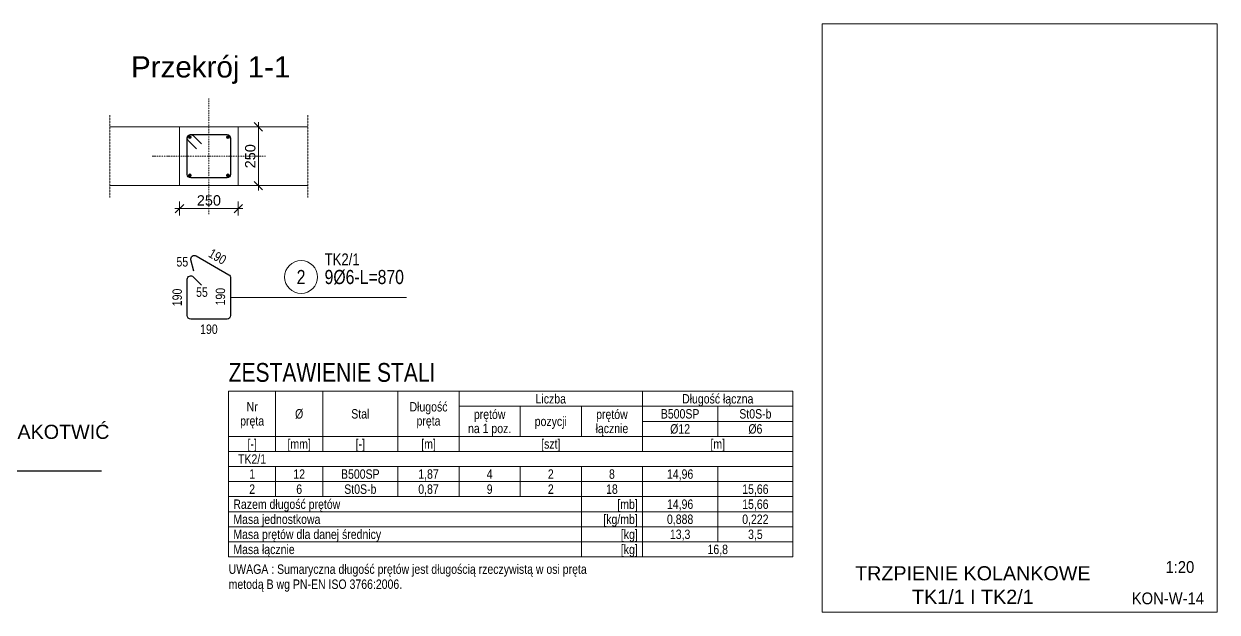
# Model space of a CAD drawing. Header units: millimetres. Extents: x 647 to 146539, y -131215 to 59.
# Drawn here: x 95392 to 100467, y -40969 to -38469 of the extents above; entities that cross this region are included whole.
import ezdxf
from ezdxf import colors
from ezdxf.entities.mleader import LeaderData, LeaderLine
from ezdxf.enums import TextEntityAlignment as Align
from ezdxf.math import Vec2, Vec3

# ---------------------------------------------------------------- set-up
doc = ezdxf.new("R2010")
doc.units = ezdxf.units.MM
for name, pattern in [('DASHDOT', [1, 0.5, -0.25, 0, -0.25]), ('DASHED', [0.75, 0.5, -0.25]), ('KRESKI_I_KROPKI', [33.513888, 17.638888, -8.819444, 0, -7.055556])]:
    doc.linetypes.add(name, pattern=pattern)
doc.layers.get('Defpoints').update_dxf_attribs({"color": 2, "lineweight": 50})
for name, color, linetype, lineweight in [('e-cad_cienkie', 4, 'Continuous', 9), ('e-cad_opisy', 2, 'Continuous', 18), ('e-cad_prety_przekroj', 4, 'Continuous', 9), ('e-cad_strzemiona', 6, 'Continuous', 25), ('G-Bloki', 221, 'Continuous', 5), ('G-Kreskowanie', 9, 'Continuous', 5), ('G-Obrys', 3, 'Continuous', 20), ('G-Opisy', 2, 'Continuous', 18), ('G-Osie', 6, 'DASHDOT', 9), ('G-Podkład', 9, 'Continuous', 13), ('G-Przerywana', 8, 'DASHED', 15), ('G-Wymiary', 4, 'Continuous', 9)]:
    doc.layers.add(name, color=color, linetype=linetype, lineweight=lineweight)
doc.layers.add('e-cad_rzutnie', color=61, linetype='Continuous', lineweight=5, plot=False)
doc.styles.add('Arial-GG', font='arial.ttf')
doc.styles.add('e-cad_1', font='arial.ttf')
doc.dimstyles.new('W-1 do 20-GG', dxfattribs={"dimscale": 20, "dimtxt": 2.2, "dimasz": 1.8, "dimexe": 1.5, "dimexo": 0, "dimgap": 0.6, "dimtad": 1, "dimdec": 0, "dimrnd": 5, "dimtxsty": 'Arial-GG', "dimblk": 'OBLIQUE', "dimcen": 0, "dimdle": 1, "dimclrd": 4, "dimclre": 4, "dimclrt": 7, "dimadec": 0, "dimazin": 0, "dimtfac": 1, "dimtdec": 0, "dimtix": 1, "dimtmove": 0, "dimatfit": 2, "dimfxl": 1.5, "dimfxlon": 1, "dimlwd": 5, "dimlwe": 5, "dimarcsym": 0})

# ---------------------------------------------------------------- blocks, each defined once
blk = doc.blocks.new('_Oblique')
at = {"color": 0, "linetype": 'ByBlock', "lineweight": -2}
blk.add_line((-0.5, -0.5), (0.5, 0.5), dxfattribs=at)
blk = doc.blocks.new('*D811')
at = {"layer": 'Defpoints', "color": 0, "transparency": 16777216}
for p in [(96304.2, -38906.4), (96304.2, -39156.4), (96389.8, -39156.4)]:
    blk.add_point(p, dxfattribs=at)
at = {"layer": 'G-Wymiary', "color": 4, "lineweight": 5, "transparency": 16777216}
for p, q in [((96359.8, -38906.4), (96419.8, -38906.4)), ((96389.8, -38886.4), (96389.8, -39176.4)), ((96359.8, -39156.4), (96419.8, -39156.4))]:
    blk.add_line(p, q, dxfattribs=at)
at = {"layer": 'G-Wymiary', "color": 4, "lineweight": 5, "transparency": 16777216, "xscale": 36, "yscale": 36, "zscale": 36}
for p, rotation in [((96389.8, -38906.4), 90), ((96389.8, -39156.4), 270)]:
    blk.add_blockref('_Oblique', p, dxfattribs=dict(at, rotation=rotation))
at = {"layer": 'G-Wymiary', "color": 7, "transparency": 16777216, "insert": (96355.3, -39031.4), "char_height": 44, "attachment_point": 5, "rotation": 90, "style": 'Arial-GG'}
blk.add_mtext('250', dxfattribs=at)
blk = doc.blocks.new('*D812')
at = {"layer": 'Defpoints', "color": 0, "transparency": 16777216}
for p in [(96054.2, -38906.4), (96304.2, -38906.4), (96304.2, -39253.8)]:
    blk.add_point(p, dxfattribs=at)
at = {"layer": 'G-Wymiary', "color": 4, "lineweight": 5, "transparency": 16777216}
for p, q in [((96054.2, -39223.8), (96054.2, -39283.8)), ((96304.2, -39223.8), (96304.2, -39283.8)), ((96034.2, -39253.8), (96324.2, -39253.8))]:
    blk.add_line(p, q, dxfattribs=at)
at = {"layer": 'G-Wymiary', "color": 4, "lineweight": 5, "transparency": 16777216, "xscale": 36, "yscale": 36, "zscale": 36, "rotation": 180}
blk.add_blockref('_Oblique', (96054.2, -39253.8), dxfattribs=at)
at = {"layer": 'G-Wymiary', "color": 4, "lineweight": 5, "transparency": 16777216, "xscale": 36, "yscale": 36, "zscale": 36}
blk.add_blockref('_Oblique', (96304.2, -39253.8), dxfattribs=at)
at = {"layer": 'G-Wymiary', "color": 7, "transparency": 16777216, "insert": (96179.2, -39219.3), "char_height": 44, "attachment_point": 5, "style": 'Arial-GG'}
blk.add_mtext('250', dxfattribs=at)
blk = doc.blocks.new('e-cad_ZelbetOpis_7')
blk.add_circle((5, 4.5), 3.5)
at = {"layer": 'e-cad_opisy', "style": 'e-cad_1', "width": 0.8}
blk.add_attdef('NR', text='', height=3, dxfattribs=at).set_placement((5, 3), align=Align.CENTER)
for tag, p in [('OPIS_1', (10, 3)), ('UWAGI', (10, -6))]:
    blk.add_attdef(tag, p, '', height=3, dxfattribs=at)
at = {"layer": 'e-cad_opisy', "style": 'e-cad_1', "width": 0.8, "flags": 1}
for tag, p in [('SREDNICA', (0, -15)), ('DLUGOSC', (0, -20)), ('SZT', (0, -25)), ('GATUNEK_STALI', (0, -30)), ('KLASA_STALI', (0, -35)), ('OPIS_2', (0, -40)), ('KOD', (0, -50)), ('HAK_1', (0, -55)), ('HAK_2', (0, -60)), ('A', (0, -65)), ('B', (0, -70)), ('C', (0, -75)), ('D', (0, -80)), ('E', (0, -85)), ('F', (0, -90)), ('R', (0, -95)), ('HAK_1_DLUGOSC', (0, -100)), ('HAK_2_DLUGOSC', (0, -105)), ('KIERUNEK', (0, -110))]:
    blk.add_attdef(tag, p, '', height=3, dxfattribs=at)
at = {"layer": 'e-cad_rzutnie', "style": 'e-cad_1', "width": 0.8}
blk.add_attdef('POZYCJA', (10, 7), '', height=2.5, dxfattribs=at)

msp = doc.modelspace()

# ---------------------------------------------------------------- hatches: boundary and pattern name
at = {"layer": 'G-Kreskowanie', "ltscale": 0.8}
h = msp.add_hatch(color=256, dxfattribs=at)
edge = h.paths.add_edge_path()
edge.add_arc((96097.98, -38950.19), 6, 0, 360)
h = msp.add_hatch(color=256, dxfattribs=at)
edge = h.paths.add_edge_path()
edge.add_arc((96260.38, -38950.19), 6, 0, 360)
h = msp.add_hatch(color=256, dxfattribs=at)
edge = h.paths.add_edge_path()
edge.add_arc((96097.98, -39112.59), 6, 0, 360)
h = msp.add_hatch(color=256, dxfattribs=at)
edge = h.paths.add_edge_path()
edge.add_arc((96260.38, -39112.59), 6, 0, 360)

# ---------------------------------------------------------------- linework, layer by layer
at = {"layer": 'e-cad_cienkie', "ltscale": 0.8}
msp.add_lwpolyline([(96271.18, -39631.39), (97019.23, -39631.39)], dxfattribs=at)
for points in [[(96263.12, -40222.08), (96463.12, -40222.08), (96463.12, -40030.08), (96263.12, -40030.08)], [(96463.12, -40222.08), (96663.12, -40222.08), (96663.12, -40030.08), (96463.12, -40030.08)], [(96663.12, -40222.08), (96983.12, -40222.08), (96983.12, -40030.08), (96663.12, -40030.08)], [(96983.12, -40222.08), (97243.12, -40222.08), (97243.12, -40030.08), (96983.12, -40030.08)], [(97243.12, -40094.08), (98023.12, -40094.08), (98023.12, -40030.08), (97243.12, -40030.08)], [(98023.12, -40094.08), (98663.12, -40094.08), (98663.12, -40030.08), (98023.12, -40030.08)], [(97243.12, -40222.08), (97503.12, -40222.08), (97503.12, -40094.08), (97243.12, -40094.08)], [(97503.12, -40222.08), (97763.12, -40222.08), (97763.12, -40094.08), (97503.12, -40094.08)], [(97763.12, -40222.08), (98023.12, -40222.08), (98023.12, -40094.08), (97763.12, -40094.08)], [(98023.12, -40158.08), (98343.12, -40158.08), (98343.12, -40094.08), (98023.12, -40094.08)], [(98343.12, -40158.08), (98663.12, -40158.08), (98663.12, -40094.08), (98343.12, -40094.08)], [(98023.12, -40222.08), (98343.12, -40222.08), (98343.12, -40158.08), (98023.12, -40158.08)], [(98343.12, -40222.08), (98663.12, -40222.08), (98663.12, -40158.08), (98343.12, -40158.08)], [(96263.12, -40286.08), (96463.12, -40286.08), (96463.12, -40222.08), (96263.12, -40222.08)], [(96463.12, -40286.08), (96663.12, -40286.08), (96663.12, -40222.08), (96463.12, -40222.08)], [(96663.12, -40286.08), (96983.12, -40286.08), (96983.12, -40222.08), (96663.12, -40222.08)], [(96983.12, -40286.08), (97243.12, -40286.08), (97243.12, -40222.08), (96983.12, -40222.08)], [(97243.12, -40286.08), (98023.12, -40286.08), (98023.12, -40222.08), (97243.12, -40222.08)], [(98023.12, -40286.08), (98663.12, -40286.08), (98663.12, -40222.08), (98023.12, -40222.08)], [(96263.12, -40350.08), (98663.12, -40350.08), (98663.12, -40286.08), (96263.12, -40286.08)], [(96263.12, -40414.08), (96463.12, -40414.08), (96463.12, -40350.08), (96263.12, -40350.08)], [(96463.12, -40414.08), (96663.12, -40414.08), (96663.12, -40350.08), (96463.12, -40350.08)], [(96663.12, -40414.08), (96983.12, -40414.08), (96983.12, -40350.08), (96663.12, -40350.08)], [(96983.12, -40414.08), (97243.12, -40414.08), (97243.12, -40350.08), (96983.12, -40350.08)], [(97243.12, -40414.08), (97503.12, -40414.08), (97503.12, -40350.08), (97243.12, -40350.08)], [(97503.12, -40414.08), (97763.12, -40414.08), (97763.12, -40350.08), (97503.12, -40350.08)], [(97763.12, -40414.08), (98023.12, -40414.08), (98023.12, -40350.08), (97763.12, -40350.08)], [(98023.12, -40414.08), (98343.12, -40414.08), (98343.12, -40350.08), (98023.12, -40350.08)], [(98343.12, -40414.08), (98663.12, -40414.08), (98663.12, -40350.08), (98343.12, -40350.08)], [(96263.12, -40478.08), (96463.12, -40478.08), (96463.12, -40414.08), (96263.12, -40414.08)], [(96463.12, -40478.08), (96663.12, -40478.08), (96663.12, -40414.08), (96463.12, -40414.08)], [(96663.12, -40478.08), (96983.12, -40478.08), (96983.12, -40414.08), (96663.12, -40414.08)], [(96983.12, -40478.08), (97243.12, -40478.08), (97243.12, -40414.08), (96983.12, -40414.08)], [(97243.12, -40478.08), (97503.12, -40478.08), (97503.12, -40414.08), (97243.12, -40414.08)], [(97503.12, -40478.08), (97763.12, -40478.08), (97763.12, -40414.08), (97503.12, -40414.08)], [(97763.12, -40478.08), (98023.12, -40478.08), (98023.12, -40414.08), (97763.12, -40414.08)], [(98023.12, -40478.08), (98343.12, -40478.08), (98343.12, -40414.08), (98023.12, -40414.08)], [(98343.12, -40478.08), (98663.12, -40478.08), (98663.12, -40414.08), (98343.12, -40414.08)], [(96263.12, -40542.08), (97763.12, -40542.08), (97763.12, -40478.08), (96263.12, -40478.08)], [(97763.12, -40542.08), (98023.12, -40542.08), (98023.12, -40478.08), (97763.12, -40478.08)], [(98023.12, -40542.08), (98343.12, -40542.08), (98343.12, -40478.08), (98023.12, -40478.08)], [(98343.12, -40542.08), (98663.12, -40542.08), (98663.12, -40478.08), (98343.12, -40478.08)], [(96263.12, -40606.08), (97763.12, -40606.08), (97763.12, -40542.08), (96263.12, -40542.08)], [(97763.12, -40606.08), (98023.12, -40606.08), (98023.12, -40542.08), (97763.12, -40542.08)], [(98023.12, -40606.08), (98343.12, -40606.08), (98343.12, -40542.08), (98023.12, -40542.08)], [(98343.12, -40606.08), (98663.12, -40606.08), (98663.12, -40542.08), (98343.12, -40542.08)], [(96263.12, -40670.08), (97763.12, -40670.08), (97763.12, -40606.08), (96263.12, -40606.08)], [(97763.12, -40670.08), (98023.12, -40670.08), (98023.12, -40606.08), (97763.12, -40606.08)], [(98023.12, -40670.08), (98343.12, -40670.08), (98343.12, -40606.08), (98023.12, -40606.08)], [(98343.12, -40670.08), (98663.12, -40670.08), (98663.12, -40606.08), (98343.12, -40606.08)], [(96263.12, -40734.08), (97763.12, -40734.08), (97763.12, -40670.08), (96263.12, -40670.08)], [(97763.12, -40734.08), (98023.12, -40734.08), (98023.12, -40670.08), (97763.12, -40670.08)], [(98023.12, -40734.08), (98663.12, -40734.08), (98663.12, -40670.08), (98023.12, -40670.08)]]:
    msp.add_lwpolyline(points, close=True, dxfattribs=at)
at = {"layer": 'e-cad_prety_przekroj', "ltscale": 0.8}
for centre in [(96097.98, -38950.19), (96260.38, -38950.19), (96097.98, -39112.59), (96260.38, -39112.59)]:
    msp.add_circle(centre, 6, dxfattribs=at)
at = {"layer": 'e-cad_strzemiona', "ltscale": 0.8}
for points in [[(96256.18, -38939.39, -0.4142136), (96271.18, -38954.39), (96271.18, -39108.39, -0.4142136), (96256.18, -39123.39), (96102.18, -39123.39, -0.4142136), (96087.18, -39108.39), (96087.18, -38954.39, -0.6681786), (96112.79, -38943.78), (96148.15, -38979.13)], [(96126.93, -39000.35), (96091.58, -38964.99, -0.6681786), (96102.18, -38939.39), (96256.18, -38939.39)], [(96115.78, -39520.05), (96102.84, -39471.76, -0.6681786), (96124.83, -39454.89), (96263.68, -39535.06, -0.2679492), (96271.18, -39548.05), (96271.18, -39708.39, -0.4142136), (96256.18, -39723.39), (96102.18, -39723.39, -0.4142136), (96087.18, -39708.39), (96087.18, -39554.39, -0.6681786), (96112.79, -39543.78), (96148.15, -39579.13)]]:
    msp.add_lwpolyline(points, format="xyb", dxfattribs=at)
at = {"layer": 'G-Obrys'}
for p, q in [((96054.18, -38906.39), (95758.1, -38906.39)), ((96054.18, -38906.39), (96304.18, -38906.39)), ((96054.18, -39156.39), (96054.18, -38906.39)), ((96304.18, -39156.39), (96304.18, -38906.39)), ((96304.18, -38906.39), (96600.27, -38906.39)), ((96054.18, -39156.39), (95758.1, -39156.39)), ((96054.18, -39156.39), (96304.18, -39156.39)), ((96304.18, -39156.39), (96600.27, -39156.39))]:
    msp.add_line(p, q, dxfattribs=at)
at = {"layer": 'G-Osie', "linetype": 'KRESKI_I_KROPKI', "ltscale": 0.3}
for p, q in [((96179.18, -39277.2), (96179.18, -38785.57)), ((95937.74, -39031.39), (96420.63, -39031.39))]:
    msp.add_line(p, q, dxfattribs=at)
at = {"layer": 'G-Podkład', "ltscale": 0.8}
msp.add_lwpolyline([(100466.82, -38468.85), (98786.82, -38468.85), (98786.82, -40968.75), (100466.82, -40968.75)], close=True, dxfattribs=at)
at = {"layer": 'G-Przerywana'}
for p, q in [((95758.1, -38856.39), (95758.1, -39206.39)), ((96600.27, -38856.39), (96600.27, -39206.39))]:
    msp.add_line(p, q, dxfattribs=at)

# ---------------------------------------------------------------- block references
at = {"layer": 'G-Bloki', "ltscale": 0.8, "xscale": 20, "yscale": 20, "zscale": 20}
msp.add_blockref('e-cad_ZelbetOpis_7', (96471.18, -39634.56), dxfattribs=at).add_auto_attribs({'OPIS_1': '9%%c6-L=870', 'NR': '2', 'POZYCJA': 'TK2/1'})

# ---------------------------------------------------------------- texts
at = {"layer": 'e-cad_opisy', "ltscale": 0.8, "style": 'e-cad_1', "width": 0.8}
for s, rotation, p in [('190', 329.99996, (96215.75, -39457.73)), ('55', 359.99993, (96066.17, -39480.04)), ('55', 359.99993, (96066.17, -39480.04)), ('190', 90.00007, (96044.18, -39631.39)), ('55', 359.99993, (96149.66, -39608.83)), ('190', 90.00007, (96228.18, -39628.22)), ('190', 359.99993, (96179.18, -39766.39))]:
    msp.add_text(s, height=40, rotation=rotation, dxfattribs=at).set_placement(p, align=Align.MIDDLE_CENTER)
for s, height, p in [('ZESTAWIENIE STALI', 80, (96263.12, -39990.08)), ('TK2/1', 40, (96303.12, -40338.08)), ('Razem długość prętów', 40, (96283.12, -40530.08)), ('Masa jednostkowa', 40, (96283.12, -40594.08)), ('Masa prętów dla danej średnicy', 40, (96283.12, -40658.08)), ('Masa łącznie', 40, (96283.12, -40722.08)), ('UWAGA : Sumaryczna długość prętów jest długością rzeczywistą w osi pręta', 40, (96263.12, -40806.08)), ('metodą B wg PN-EN ISO 3766:2006.', 40, (96263.12, -40870.08))]:
    msp.add_text(s, height=height, dxfattribs=at).set_placement(p)
for s, p in [('Nr', (96363.12, -40116.08)), ('Długość', (97113.12, -40116.08)), ('Liczba', (97633.12, -40082.08)), ('Długość łączna', (98343.12, -40082.08)), ('pręta', (96363.12, -40176.08)), ('%%c', (96563.12, -40146.08)), ('Stal', (96823.12, -40146.08)), ('pręta', (97113.12, -40176.08)), ('prętów', (97373.12, -40148.08)), ('pozycji', (97633.12, -40178.08)), ('prętów', (97893.12, -40148.08)), ('B500SP', (98183.12, -40146.08)), ('St0S-b', (98503.12, -40146.08)), ('na 1 poz.', (97373.12, -40208.08)), ('łącznie', (97893.12, -40208.08)), ('%%c12', (98183.12, -40210.08)), ('%%c6', (98503.12, -40210.08)), ('[-]', (96363.12, -40274.08)), ('[mm]', (96563.12, -40274.08)), ('[-]', (96823.12, -40274.08)), ('[m]', (97113.12, -40274.08)), ('[szt]', (97633.12, -40274.08)), ('[m]', (98343.12, -40274.08)), ('1', (96363.12, -40402.08)), ('12', (96563.12, -40402.08)), ('B500SP', (96823.12, -40402.08)), ('1,87', (97113.12, -40402.08)), ('4', (97373.12, -40402.08)), ('2', (97633.12, -40402.08)), ('8', (97893.12, -40402.08)), ('14,96', (98183.12, -40402.08)), ('2', (96363.12, -40466.08)), ('6', (96563.12, -40466.08)), ('St0S-b', (96823.12, -40466.08)), ('0,87', (97113.12, -40466.08)), ('9', (97373.12, -40466.08)), ('2', (97633.12, -40466.08)), ('18', (97893.12, -40466.08)), ('15,66', (98503.12, -40466.08)), ('14,96', (98183.12, -40530.08)), ('15,66', (98503.12, -40530.08)), ('0,888', (98183.12, -40594.08)), ('0,222', (98503.12, -40594.08)), ('13,3', (98183.12, -40658.08)), ('3,5', (98503.12, -40658.08)), ('16,8', (98343.12, -40722.08))]:
    msp.add_text(s, height=40, dxfattribs=at).set_placement(p, align=Align.CENTER)
for s, p in [('[mb]', (98003.12, -40530.08)), ('[kg/mb]', (98003.12, -40594.08)), ('[kg]', (98003.12, -40658.08)), ('[kg]', (98003.12, -40722.08))]:
    msp.add_text(s, height=40, dxfattribs=at).set_placement(p, align=Align.RIGHT)
at = {"layer": 'G-Opisy', "insert": (95848.04, -38606.63), "char_height": 90, "width": 872.9122, "attachment_point": 1, "style": 'Arial-GG'}
msp.add_mtext('{\\C2;Przekrój 1-1}', dxfattribs=at)
msp.add_mtext('{\\C2;Przekrój 1-1}', dxfattribs=at)
at = {"layer": 'G-Opisy', "color": 2, "insert": (99427.9, -40854.04), "char_height": 60, "width": 1124.1834, "attachment_point": 5, "style": 'Arial-GG'}
msp.add_mtext('TRZPIENIE KOLANKOWE \\PTK1/1 I TK2/1', dxfattribs=at)
at = {"layer": 'G-Opisy', "color": 2, "char_height": 50, "attachment_point": 7, "style": 'Arial-GG'}
for s, insert in [('\\A1;{\\W0.9;\\C1;1:20}', (100247.23, -40802.79)), ('{\\W0.9;\\C1;KON-W-14}', (100103.64, -40936.06))]:
    msp.add_mtext(s, dxfattribs=dict(at, insert=insert))

# ---------------------------------------------------------------- dimensions: what is measured, and where the dimension line sits
at = {"layer": 'G-Wymiary'}
for base, p1, p2, angle, picture, middle in [((96304.18, -39253.76), (96054.18, -38906.39), (96304.18, -38906.39), 180, '*D812', (96179.18, -39219.3)), ((96389.77, -39156.39), (96304.18, -38906.39), (96304.18, -39156.39), 90, '*D811', (96355.3, -39031.39))]:
    dim = msp.add_linear_dim(base=base, p1=p1, p2=p2, angle=angle, dimstyle='W-1 do 20-GG', dxfattribs=at)
    dim.commit()
    dim.dimension.update_dxf_attribs({"geometry": picture, "text_midpoint": middle})

# ---------------------------------------------------------------- leaders
at = {"layer": 'G-Opisy'}
ml = msp.add_multileader_mtext('Standard', dxfattribs=at)
ml.set_content('\\pxsm1;UWAGA PRĘTY ZAKOTWIĆ\\PW BELCE', color=2, style='Arial-GG')
ml.set_leader_properties(color=4)
ml.build(insert=Vec2(0, 0))
ml.multileader.update_dxf_attribs({"text_left_attachment_type": 5, "text_right_attachment_type": 5, "dogleg_length": 10, "arrow_head_size": 60})
ctx = ml.context
ctx.base_point, ctx.char_height, ctx.arrow_head_size, ctx.landing_gap_size, ctx.plane_origin = Vec3(94661.22, -40368.74, 0), 60, 60, 10, Vec3(99962.4, -45033, 0)
ctx.left_attachment, ctx.right_attachment = 5, 5
notes = []
notes.append((ctx, [(0, (1, 1, 0), (94651.22, -40368.74, 0), (1, 0), 10, [(0, [(94479.82, -39914.51)], 0, [])])]))
ctx.mtext.insert, ctx.mtext.defined_height, ctx.mtext.line_spacing_style, ctx.mtext.flow_direction = Vec3(94671.22, -40172.57, 0), 120, 2, 5
for ctx, leaders in notes:
    for number, flags, end, landing, length, lines in leaders:
        leader = LeaderData()
        leader.index, (leader.has_last_leader_line, leader.has_dogleg_vector, leader.attachment_direction) = number, flags
        leader.last_leader_point, leader.dogleg_vector, leader.dogleg_length = Vec3(end), Vec3(landing), length
        for number, points, colour, breaks in lines:
            line = LeaderLine()
            line.index, line.vertices, line.color, line.breaks = number, Vec3.list(points), colors.encode_raw_color(colour), breaks
            leader.lines.append(line)
        ctx.leaders.append(leader)

doc.saveas('drawing.dxf')
